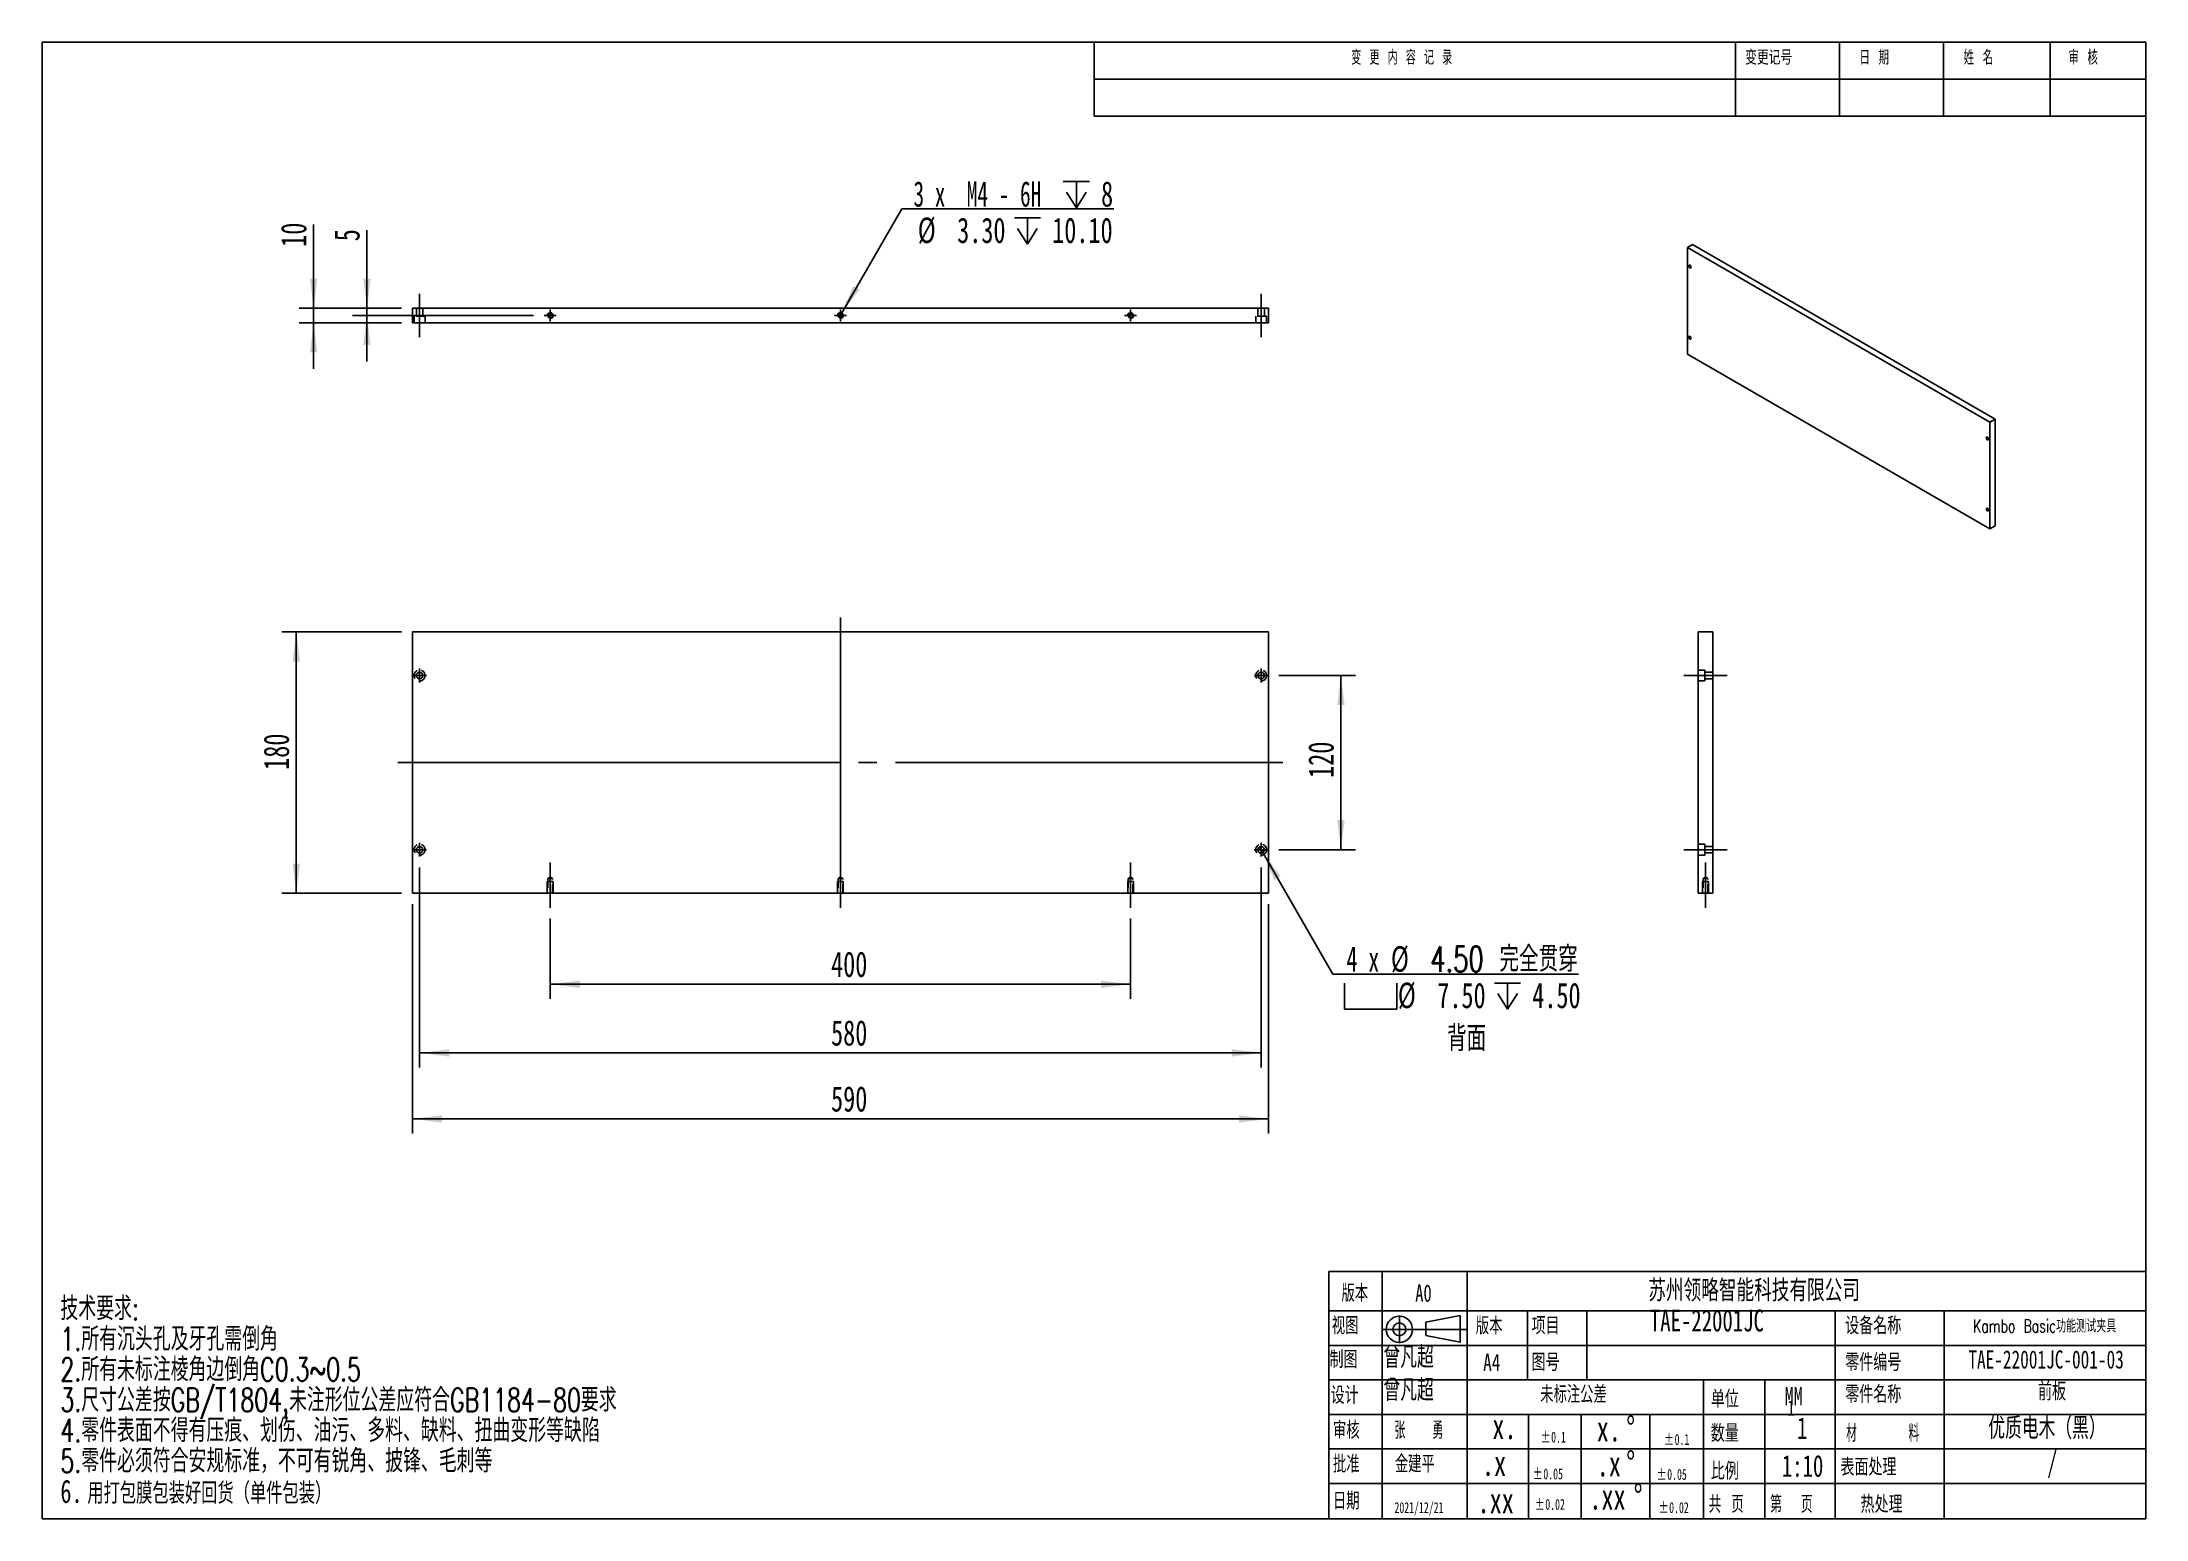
# Model space of a CAD drawing. Extents: x 2 to 292, y 3 to 207.
import ezdxf

# ---------------------------------------------------------------- set-up
doc = ezdxf.new("R2010")
doc.units = 0
for name, pattern in [('SLD-中心线', [34.29, 30.48, -1.27, 1.27, -1.27]), ('SLD-实线', [0]), ('SLD-虚线', [1.905, 1.27, -0.635])]:
    doc.linetypes.add(name, pattern=pattern)
doc.layers.get('0').update_dxf_attribs({"linetype": 'CONTINUOUS'})
for name, color, linetype in [('FORMAT', 7, 'SLD-实线'), ('图层1', 5, 'SLD-中心线'), ('图层7', 7, 'SLD-实线'), ('图框', 7, 'SLD-实线'), ('粗实线', 7, 'SLD-实线')]:
    doc.layers.add(name, color=color, linetype=linetype)
doc.styles.add('SLDTEXTSTYLE0', font='TXT', dxfattribs={"width": 0.7})
doc.styles.add('SLDTEXTSTYLE1', font='TXT', dxfattribs={"width": 0.7, "bigfont": 'bigfont'})
doc.styles.add('SLDTEXTSTYLE10', font='TXT', dxfattribs={"width": 0.633333})
doc.styles.add('SLDTEXTSTYLE11', font='TXT', dxfattribs={"width": 0.616667})
doc.styles.add('SLDTEXTSTYLE2', font='TXT', dxfattribs={"width": 0.736842, "bigfont": 'bigfont'})
doc.styles.add('SLDTEXTSTYLE3', font='TXT', dxfattribs={"width": 0.663})
doc.styles.add('SLDTEXTSTYLE4', font='TXT', dxfattribs={"width": 0.559211, "bigfont": 'bigfont'})
doc.styles.add('SLDTEXTSTYLE5', font='TXT', dxfattribs={"width": 0.736842})
doc.styles.add('SLDTEXTSTYLE6', font='TXT', dxfattribs={"width": 0.629187, "bigfont": 'bigfont'})
doc.styles.add('SLDTEXTSTYLE7', font='TXT', dxfattribs={"width": 0.657895, "bigfont": 'bigfont'})
doc.styles.add('SLDTEXTSTYLE8', font='TXT', dxfattribs={"width": 0.618421, "bigfont": 'bigfont'})
doc.styles.add('SLDTEXTSTYLE9', font='TXT', dxfattribs={"width": 0.58, "bigfont": 'bigfont'})
doc.dimstyles.new('SLDDIMSTYLE0', dxfattribs={"dimtxt": 3.5, "dimasz": 4.08, "dimexe": 0, "dimexo": 0.0625, "dimgap": 0.875, "dimtad": 2, "dimlfac": 5, "dimrnd": 1e-09, "dimzin": 12, "dimtxsty": 'SLDTEXTSTYLE0', "dimsah": 1, "dimcen": 0.09, "dimazin": 3, "dimtfac": 1, "dimtofl": 0, "dimtmove": 0, "dimatfit": 3, "dimtolj": 1, "dimtzin": 12})
doc.dimstyles.new('SLDDIMSTYLE1', dxfattribs={"dimtxt": 3.5, "dimasz": 4.08, "dimexe": 0, "dimexo": 0.0625, "dimgap": 0.875, "dimtad": 0, "dimtih": 1, "dimtoh": 1, "dimlfac": 5, "dimrnd": 1e-09, "dimzin": 4, "dimtxsty": 'SLDTEXTSTYLE0', "dimblk1": 'NONE', "dimsah": 1, "dimcen": 0, "dimazin": 3, "dimtfac": 1, "dimtmove": 0, "dimatfit": 3, "dimtolj": 1, "dimtzin": 12})
doc.dimstyles.new('SLDDIMSTYLE2', dxfattribs={"dimtxt": 3.5, "dimasz": 4.08, "dimexe": 0, "dimexo": 0.0625, "dimgap": 0.875, "dimtad": 2, "dimlfac": 5, "dimrnd": 1e-09, "dimzin": 12, "dimtxsty": 'SLDTEXTSTYLE0', "dimsah": 1, "dimcen": 0.09, "dimazin": 3, "dimtfac": 1, "dimtmove": 0, "dimatfit": 3, "dimtolj": 1, "dimtzin": 12})
doc.dimstyles.new('SLDDIMSTYLE3', dxfattribs={"dimtxt": 3.5, "dimasz": 4.08, "dimexe": 0, "dimexo": 0.0625, "dimgap": 0.875, "dimtad": 0, "dimtih": 1, "dimtoh": 1, "dimdec": 6, "dimlfac": 5, "dimrnd": 1e-09, "dimzin": 12, "dimtxsty": 'SLDTEXTSTYLE0', "dimblk1": 'NONE', "dimsah": 1, "dimcen": 0, "dimazin": 3, "dimtfac": 1, "dimtmove": 0, "dimatfit": 3, "dimtolj": 1, "dimtzin": 12})

# ---------------------------------------------------------------- blocks, each defined once
blk = doc.blocks.new('SW_NOTE_0')
at = {"layer": '图层7', "color": 0, "char_height": 1.5, "attachment_point": 1, "style": 'SLDTEXTSTYLE3'}
for s, insert in [('%%p', (0, 1.93)), ('0.05', (1.44, 1.93))]:
    blk.add_mtext(s, dxfattribs=dict(at, insert=insert))
blk = doc.blocks.new('SW_NOTE_1')
at = {"layer": '图层7', "color": 0, "char_height": 1.5, "attachment_point": 1, "style": 'SLDTEXTSTYLE3'}
for s, insert in [('%%p', (0, 1.93)), ('0.02', (1.44, 1.93))]:
    blk.add_mtext(s, dxfattribs=dict(at, insert=insert))
blk = doc.blocks.new('SW_NOTE_2')
at = {"layer": '图层7', "color": 0, "char_height": 1.5, "attachment_point": 1, "style": 'SLDTEXTSTYLE3'}
for s, insert in [('%%p', (0, 1.93)), ('0.1', (1.44, 1.93))]:
    blk.add_mtext(s, dxfattribs=dict(at, insert=insert))
blk = doc.blocks.new('SW_NOTE_3')
at = {"layer": '图层7', "color": 0, "attachment_point": 1}
for s, insert, char_height, style in [('\\M+18B5A术\\M+19776\\M+18B81:', (0, 4.13), 3.2, 'SLDTEXTSTYLE1'), ('1.\\M+18F8A\\M+1974C沉头\\M+18D45\\M+18B79\\M+189E5\\M+18D45\\M+18EF9\\M+1937C\\M+18A70', (0, -0.07), 3.2, 'SLDTEXTSTYLE1'), ('2.\\M+18F8A\\M+1974C\\M+196A2标\\M+1928D棱\\M+18A70边\\M+1937C\\M+18A70C0.3~0.5', (0, -4.27), 3.2, 'SLDTEXTSTYLE1'), ('3.\\M+18EDA\\M+190A1\\M+18CF6\\M+18DB7\\M+188C2GB/T1804,\\M+196A2\\M+1928D\\M+18C60\\M+188CA\\M+18CF6\\M+18DB7应\\M+19584\\M+18D87GB1184-80\\M+19776\\M+18B81', (0, -8.47), 3.2, 'SLDTEXTSTYLE1'), ('4.\\M+197EB\\M+18C8F\\M+1955C\\M+196CA\\M+19573\\M+193BE\\M+1974C压\\M+18DAD\\M+18141划伤\\M+18141\\M+196FB污\\M+18141\\M+191BD\\M+197BF\\M+18141\\M+1E39E\\M+197BF\\M+18141扭\\M+18BC8变\\M+18C60\\M+19399\\M+1E39E\\M+1E89C', (0, -12.67), 3.2, 'SLDTEXTSTYLE1'), ('5.\\M+197EB\\M+18C8F\\M+1954B须\\M+19584\\M+18D87\\M+188C0规标\\M+18F79\\M+18143\\M+19573\\M+189C2\\M+1974C锐\\M+18A70\\M+18141\\M+194E2锋\\M+18141\\M+196D1\\M+18E68\\M+19399', (0, -16.87), 3.2, 'SLDTEXTSTYLE1'), ('6.', (0, -21.07), 3.2, 'SLDTEXTSTYLE0'), ('\\M+19770\\M+191C5\\M+195EF\\M+1968C\\M+195EF\\M+19195\\M+18D44\\M+189F1货\\M+18169单\\M+18C8F\\M+195EF\\M+19195\\M+1816A', (3.72, -21.47), 2.91042, 'SLDTEXTSTYLE1')]:
    blk.add_mtext(s, dxfattribs=dict(at, insert=insert, char_height=char_height, style=style))
blk = doc.blocks.new('SW_NOTE_4')
at = {"layer": '图层7', "color": 0, "char_height": 3.5, "attachment_point": 1, "style": 'SLDTEXTSTYLE0'}
for s, insert in [('.x', (0, 4.51)), ('%%d', (4.07, 4.51))]:
    blk.add_mtext(s, dxfattribs=dict(at, insert=insert))
blk = doc.blocks.new('SW_NOTE_5')
at = {"layer": '图层7', "color": 0, "char_height": 3.5, "attachment_point": 1, "style": 'SLDTEXTSTYLE0'}
for s, insert in [('x.', (0, 4.51)), ('%%d', (4.07, 4.51))]:
    blk.add_mtext(s, dxfattribs=dict(at, insert=insert))
blk = doc.blocks.new('SW_NOTE_6')
at = {"layer": '图层7', "color": 0, "char_height": 3.5, "attachment_point": 1, "style": 'SLDTEXTSTYLE0'}
for s, insert in [('.xx', (0, 4.51)), ('%%d', (6.11, 4.51))]:
    blk.add_mtext(s, dxfattribs=dict(at, insert=insert))
blk = doc.blocks.new('SW_NOTE_7')
at = {"layer": '图层7', "color": 0, "char_height": 1.5, "attachment_point": 1, "style": 'SLDTEXTSTYLE3'}
for s, insert in [('%%p', (0, 1.93)), ('0.1', (1.44, 1.93))]:
    blk.add_mtext(s, dxfattribs=dict(at, insert=insert))
blk = doc.blocks.new('SW_NOTE_8')
at = {"layer": '图层7', "color": 0, "char_height": 1.5, "attachment_point": 1, "style": 'SLDTEXTSTYLE3'}
for s, insert in [('%%p', (0, 1.93)), ('0.05', (1.44, 1.93))]:
    blk.add_mtext(s, dxfattribs=dict(at, insert=insert))
blk = doc.blocks.new('SW_NOTE_9')
at = {"layer": '图层7', "color": 0, "char_height": 1.5, "attachment_point": 1, "style": 'SLDTEXTSTYLE3'}
for s, insert in [('%%p', (0, 1.93)), ('0.02', (1.44, 1.93))]:
    blk.add_mtext(s, dxfattribs=dict(at, insert=insert))
blk = doc.blocks.new('_D')
at = {"layer": '图框', "color": 5}
for p, q in [((53.25, 87.8), (53.25, 56.2)), ((171.25, 87.8), (171.25, 56.2)), ((53.25, 58.2), (171.25, 58.2))]:
    blk.add_line(p, q, dxfattribs=at)
for points in [[(53.25, 58.2), (57.33, 57.7), (57.33, 58.71)], [(171.25, 58.2), (167.17, 58.71), (167.17, 57.7)]]:
    blk.add_solid(points, dxfattribs=at)
at = {"layer": '图框', "color": 5, "insert": (110.96, 62.72), "char_height": 3.5, "attachment_point": 1, "style": 'SLDTEXTSTYLE0'}
blk.add_mtext('590', dxfattribs=at)
blk = doc.blocks.new('_D_1')
at = {"layer": '图框', "color": 5}
for p, q in [((51.75, 125.3), (35.25, 125.3)), ((37.25, 125.3), (37.25, 89.3)), ((51.75, 89.3), (35.25, 89.3))]:
    blk.add_line(p, q, dxfattribs=at)
for points in [[(37.25, 125.3), (36.74, 121.22), (37.76, 121.22)], [(37.25, 89.3), (37.76, 93.38), (36.74, 93.38)]]:
    blk.add_solid(points, dxfattribs=at)
at = {"layer": '图框', "color": 5, "insert": (32.74, 106.3), "char_height": 3.5, "attachment_point": 1, "rotation": 90, "style": 'SLDTEXTSTYLE0'}
blk.add_mtext('180', dxfattribs=at)
blk = doc.blocks.new('_D_2')
at = {"layer": '图框', "color": 5}
for p, q in [((54.25, 92.85), (54.25, 65.3)), ((170.25, 92.85), (170.25, 65.3)), ((54.25, 67.3), (170.25, 67.3))]:
    blk.add_line(p, q, dxfattribs=at)
for points in [[(54.25, 67.3), (58.33, 66.79), (58.33, 67.81)], [(170.25, 67.3), (166.17, 67.81), (166.17, 66.79)]]:
    blk.add_solid(points, dxfattribs=at)
at = {"layer": '图框', "color": 5, "insert": (110.96, 71.81), "char_height": 3.5, "attachment_point": 1, "style": 'SLDTEXTSTYLE0'}
blk.add_mtext('580', dxfattribs=at)
blk = doc.blocks.new('_D_3')
at = {"layer": '图框', "color": 5}
for p, q in [((72.25, 85.8), (72.25, 74.76)), ((152.25, 85.8), (152.25, 74.76)), ((72.25, 76.76), (152.25, 76.76))]:
    blk.add_line(p, q, dxfattribs=at)
for points in [[(72.25, 76.76), (76.33, 76.25), (76.33, 77.27)], [(152.25, 76.76), (148.17, 77.27), (148.17, 76.25)]]:
    blk.add_solid(points, dxfattribs=at)
at = {"layer": '图框', "color": 5, "insert": (110.96, 81.27), "char_height": 3.5, "attachment_point": 1, "style": 'SLDTEXTSTYLE0'}
blk.add_mtext('400', dxfattribs=at)
blk = doc.blocks.new('_D_4')
at = {"layer": '图框', "color": 5}
for p, q in [((172.7, 119.3), (183.25, 119.3)), ((181.25, 119.3), (181.25, 95.3)), ((172.7, 95.3), (183.25, 95.3))]:
    blk.add_line(p, q, dxfattribs=at)
for points in [[(181.25, 119.3), (180.74, 115.22), (181.76, 115.22)], [(181.25, 95.3), (181.76, 99.38), (180.74, 99.38)]]:
    blk.add_solid(points, dxfattribs=at)
at = {"layer": '图框', "color": 5, "insert": (176.74, 105.19), "char_height": 3.5, "attachment_point": 1, "rotation": 90, "style": 'SLDTEXTSTYLE0'}
blk.add_mtext('120', dxfattribs=at)
blk = doc.blocks.new('SW_SYMBOL_HOLE_SPOT')
at = {"layer": '图框', "color": 0}
for p, q in [((0, 875), (0, 75)), ((1600, 75), (1600, 875)), ((0, 75), (1600, 75))]:
    blk.add_line(p, q, dxfattribs=at)
blk = doc.blocks.new('SW_SYMBOL_HOLE_DEPTH')
at = {"layer": '图框', "color": 0}
for p, q in [((0, 875), (800, 875)), ((400, 875), (400, 75)), ((100, 555), (400, 75)), ((700, 555), (400, 75))]:
    blk.add_line(p, q, dxfattribs=at)
blk = doc.blocks.new('_D_5')
at = {"layer": '图框', "color": 5}
for p, q in [((170.02, 95.69), (170.47, 94.91)), ((170.47, 94.91), (180.14, 78.17)), ((180.14, 78.17), (213.97, 78.17))]:
    blk.add_line(p, q, dxfattribs=at)
blk.add_solid([(170.47, 94.91), (172.07, 91.12), (172.95, 91.63)], dxfattribs=at)
at = {"layer": '图框', "color": 5, "xscale": 0.004511737089201878, "yscale": 0.004511737089201878, "zscale": 0.004511737089201878}
for name, p in [('SW_SYMBOL_HOLE_SPOT', (181.73, 72.97)), ('SW_SYMBOL_HOLE_DEPTH', (202.4, 72.97))]:
    blk.add_blockref(name, p, dxfattribs=at)
at = {"layer": '图框', "color": 5, "char_height": 3.5, "attachment_point": 1}
for s, insert, style in [('4 x', (182, 81.98), 'SLDTEXTSTYLE10'), ('%%c', (188.13, 82), 'SLDTEXTSTYLE0'), ('4.50 \\M+18AAE\\M+19153贯\\M+190FA', (193.56, 81.98), 'SLDTEXTSTYLE1'), ('%%c', (189.09, 76.98), 'SLDTEXTSTYLE0'), ('7.50', (194.52, 76.97), 'SLDTEXTSTYLE0'), ('4.50', (207.61, 76.97), 'SLDTEXTSTYLE0')]:
    blk.add_mtext(s, dxfattribs=dict(at, insert=insert, style=style))
blk = doc.blocks.new('_NONE')
blk = doc.blocks.new('SW_CENTERMARKSYMBOL_0')
at = {"layer": '图框', "color": 0}
for p, q in [((-0.5, 0), (-0.95, 0)), ((0, 0), (-0.5, 0)), ((0, 0.5), (0, 0.95)), ((0, 0), (0, 0.5)), ((0, 0), (0, -0.5)), ((0, 0), (0.5, 0)), ((0.5, 0), (0.95, 0)), ((0, -0.5), (0, -0.95))]:
    blk.add_line(p, q, dxfattribs=at)
blk = doc.blocks.new('SW_CENTERMARKSYMBOL_1')
at = {"layer": '图框', "color": 0}
for p, q in [((-0.5, 0), (-0.95, 0)), ((0, 0), (-0.5, 0)), ((0, 0.5), (0, 0.95)), ((0, 0), (0, 0.5)), ((0, 0), (0, -0.5)), ((0, 0), (0.5, 0)), ((0.5, 0), (0.95, 0)), ((0, -0.5), (0, -0.95))]:
    blk.add_line(p, q, dxfattribs=at)
blk = doc.blocks.new('SW_CENTERMARKSYMBOL_2')
at = {"layer": '图框', "color": 0}
for p, q in [((-0.5, 0), (-0.95, 0)), ((0, 0), (-0.5, 0)), ((0, 0.5), (0, 0.95)), ((0, 0), (0, 0.5)), ((0, 0), (0, -0.5)), ((0, 0), (0.5, 0)), ((0.5, 0), (0.95, 0)), ((0, -0.5), (0, -0.95))]:
    blk.add_line(p, q, dxfattribs=at)
blk = doc.blocks.new('SW_CENTERMARKSYMBOL_3')
at = {"layer": '图框', "color": 0}
for p, q in [((-0.5, 0), (-0.95, 0)), ((0, 0), (-0.5, 0)), ((0, 0.5), (0, 0.95)), ((0, 0), (0, 0.5)), ((0, 0), (0, -0.5)), ((0, 0), (0.5, 0)), ((0.5, 0), (0.95, 0)), ((0, -0.5), (0, -0.95))]:
    blk.add_line(p, q, dxfattribs=at)
blk = doc.blocks.new('_D_6')
at = {"layer": '图框', "color": 5}
for p, q in [((39.64, 169.9), (39.64, 181.43)), ((51.75, 169.9), (37.64, 169.9)), ((39.64, 169.9), (39.64, 167.9)), ((51.75, 167.9), (37.64, 167.9)), ((39.64, 167.9), (39.64, 161.55))]:
    blk.add_line(p, q, dxfattribs=at)
for points in [[(39.64, 169.9), (40.14, 173.98), (39.13, 173.98)], [(39.64, 167.9), (39.13, 163.82), (40.14, 163.82)]]:
    blk.add_solid(points, dxfattribs=at)
at = {"layer": '图框', "color": 5, "insert": (35.12, 178.36), "char_height": 3.5, "attachment_point": 1, "rotation": 90, "style": 'SLDTEXTSTYLE0'}
blk.add_mtext('10', dxfattribs=at)
blk = doc.blocks.new('_D_7')
at = {"layer": '图框', "color": 5}
for p, q in [((46.98, 169.9), (46.98, 180.66)), ((51.75, 169.9), (44.98, 169.9)), ((69.92, 168.9), (44.98, 168.9)), ((46.98, 168.9), (46.98, 169.9)), ((46.98, 168.9), (46.98, 162.55))]:
    blk.add_line(p, q, dxfattribs=at)
for points in [[(46.98, 169.9), (47.49, 173.98), (46.47, 173.98)], [(46.98, 168.9), (46.47, 164.82), (47.49, 164.82)]]:
    blk.add_solid(points, dxfattribs=at)
at = {"layer": '图框', "color": 5, "insert": (42.47, 179.13), "char_height": 3.5, "attachment_point": 1, "rotation": 90, "style": 'SLDTEXTSTYLE0'}
blk.add_mtext('5', dxfattribs=at)
blk = doc.blocks.new('_D_8')
at = {"layer": '图框', "color": 5}
for p, q in [((112.41, 169.18), (120.73, 183.59)), ((120.73, 183.59), (149.93, 183.59)), ((112.08, 168.61), (112.41, 169.18))]:
    blk.add_line(p, q, dxfattribs=at)
blk.add_solid([(112.41, 169.18), (114.89, 172.46), (114.01, 172.97)], dxfattribs=at)
at = {"layer": '图框', "color": 5, "xscale": 0.004511737089201878, "yscale": 0.004511737089201878, "zscale": 0.004511737089201878}
for p in [(142.97, 183.41), (136.23, 178.4)]:
    blk.add_blockref('SW_SYMBOL_HOLE_DEPTH', p, dxfattribs=at)
at = {"layer": '图框', "color": 5, "char_height": 3.5, "attachment_point": 1}
for s, insert, style in [('3 x  M4 - 6H', (122.32, 187.4), 'SLDTEXTSTYLE11'), ('8', (148.18, 187.4), 'SLDTEXTSTYLE0'), ('%%c', (122.91, 182.4), 'SLDTEXTSTYLE0'), ('3.30', (128.34, 182.39), 'SLDTEXTSTYLE0'), ('10.10', (141.44, 182.39), 'SLDTEXTSTYLE0')]:
    blk.add_mtext(s, dxfattribs=dict(at, insert=insert, style=style))
blk = doc.blocks.new('SW_CENTERMARKSYMBOL_4')
at = {"layer": '图框', "color": 0}
for p, q in [((-0.5, 0), (-0.83, 0)), ((0, 0), (-0.5, 0)), ((0, 0.5), (0, 0.83)), ((0, 0), (0, 0.5)), ((0, 0), (0, -0.5)), ((0, 0), (0.5, 0)), ((0.5, 0), (0.83, 0)), ((0, -0.5), (0, -0.83))]:
    blk.add_line(p, q, dxfattribs=at)
blk = doc.blocks.new('SW_CENTERMARKSYMBOL_5')
at = {"layer": '图框', "color": 0}
for p, q in [((-0.5, 0), (-0.83, 0)), ((0, 0), (-0.5, 0)), ((0, 0.5), (0, 0.83)), ((0, 0), (0, 0.5)), ((0, 0), (0, -0.5)), ((0, 0), (0.5, 0)), ((0.5, 0), (0.83, 0)), ((0, -0.5), (0, -0.83))]:
    blk.add_line(p, q, dxfattribs=at)
blk = doc.blocks.new('SW_CENTERMARKSYMBOL_6')
at = {"layer": '图框', "color": 0}
for p, q in [((-0.5, 0), (-0.83, 0)), ((0, 0), (-0.5, 0)), ((0, 0.5), (0, 0.83)), ((0, 0), (0, 0.5)), ((0, 0), (0, -0.5)), ((0, 0), (0.5, 0)), ((0.5, 0), (0.83, 0)), ((0, -0.5), (0, -0.83))]:
    blk.add_line(p, q, dxfattribs=at)

msp = doc.modelspace()

# ---------------------------------------------------------------- linework, layer by layer
at = {"color": 7, "linetype": 'SLD-实线'}
for p, q in [((228.9911068, 178.29219432), (229.69821357, 178.70039837)), ((270.71040504, 154.20815609), (228.9911068, 178.29219432)), ((228.9911068, 178.29219432), (228.9911068, 163.59445912)), ((271.4175118, 154.61636014), (229.69821357, 178.70039837)), ((53.24909526, 169.89506583), (171.24909001, 169.89506583)), ((53.24909526, 169.89506583), (53.24909526, 167.89506588)), ((171.24909001, 169.89506583), (171.24909001, 167.89506588)), ((53.24909526, 167.89506588), (171.24909001, 167.89506588)), ((228.9911068, 163.59445912), (270.71040504, 139.5104209)), ((270.71040504, 154.20815609), (271.4175118, 154.61636014)), ((270.71040504, 139.5104209), (270.71040504, 154.20815609)), ((271.4175118, 139.91862494), (271.4175118, 154.61636014)), ((270.71040504, 139.5104209), (271.4175118, 139.91862494)), ((53.24909526, 125.29944655), (53.24909526, 89.29944512)), ((171.24909001, 125.29944655), (53.24909526, 125.29944655)), ((171.24909001, 89.29944512), (171.24909001, 125.29944655)), ((230.48514517, 125.29944655), (230.48514517, 89.29944512)), ((232.48514513, 125.29944655), (230.48514517, 125.29944655)), ((232.48514513, 125.29944655), (232.48514513, 89.29944512)), ((71.84909264, 89.29944583), (71.84909264, 90.89944583)), ((72.64909264, 89.29944583), (72.64909264, 90.89944583)), ((111.84909264, 89.29944583), (111.84909264, 90.89944583)), ((112.64909264, 89.29944583), (112.64909264, 90.89944583)), ((151.84909264, 89.29944583), (151.84909264, 90.89944583)), ((152.64909264, 89.29944583), (152.64909264, 90.89944583)), ((231.08514515, 89.29944583), (231.08514515, 90.89944583)), ((231.08514515, 89.29944583), (231.08514515, 90.89944583)), ((231.08514515, 89.29944583), (231.08514515, 90.89944583)), ((231.88514515, 89.29944583), (231.88514515, 90.89944583)), ((231.88514515, 89.29944583), (231.88514515, 90.89944583)), ((231.88514515, 89.29944583), (231.88514515, 90.89944583)), ((53.24909526, 89.29944512), (171.24909001, 89.29944512)), ((232.48514513, 89.29944512), (230.48514517, 89.29944512))]:
    msp.add_line(p, q, dxfattribs=at)
at = {"color": 7, "linetype": 'SLD-虚线'}
for p, q in [((54.99909359, 168.79506585), (53.49909502, 168.79506585)), ((53.49909502, 168.79506585), (53.49909502, 167.89506588)), ((53.79909116, 169.89506583), (53.79909116, 168.79506585)), ((54.69909149, 168.79506585), (54.69909149, 169.89506583)), ((54.99909359, 167.89506588), (54.99909359, 168.79506585)), ((170.99909025, 168.79506585), (169.49909168, 168.79506585)), ((169.49909168, 168.79506585), (169.49909168, 167.89506588)), ((169.79909378, 169.89506583), (169.79909378, 168.79506585)), ((170.69909411, 168.79506585), (170.69909411, 169.89506583)), ((170.99909025, 167.89506588), (170.99909025, 168.79506585)), ((231.38514515, 120.04944559), (230.48514517, 120.04944559)), ((231.38514515, 119.29944556), (231.38514515, 120.04944559)), ((232.48514513, 119.74944573), (231.38514515, 119.74944573)), ((231.38514515, 118.54944553), (231.38514515, 119.29944556)), ((230.48514517, 118.54944553), (231.38514515, 118.54944553)), ((231.38514515, 118.84944614), (232.48514513, 118.84944614)), ((231.38514515, 96.04944613), (230.48514517, 96.04944613)), ((231.38514515, 95.2994461), (231.38514515, 96.04944613)), ((232.48514513, 95.74944552), (231.38514515, 95.74944552)), ((230.48514517, 94.54944607), (231.38514515, 94.54944607)), ((231.38514515, 94.54944607), (231.38514515, 95.2994461)), ((231.38514515, 94.84944593), (232.48514513, 94.84944593)), ((72.64909264, 90.89944583), (71.84909264, 90.89944583)), ((72.24909204, 91.51773032), (71.9190939, 91.31944653)), ((72.57909316, 91.31944653), (71.9190939, 91.31944653)), ((71.9190939, 91.31944653), (71.9190939, 89.29944512)), ((72.57909316, 91.31944653), (72.24909204, 91.51773032)), ((72.57909316, 89.29944512), (72.57909316, 91.31944653)), ((112.64909264, 90.89944583), (111.84909264, 90.89944583)), ((112.24909264, 91.51773032), (111.91909264, 91.31944653)), ((112.57909263, 91.31944653), (111.91909264, 91.31944653)), ((111.91909264, 91.31944653), (111.91909264, 89.29944512)), ((112.57909263, 91.31944653), (112.24909264, 91.51773032)), ((112.57909263, 89.29944512), (112.57909263, 91.31944653)), ((152.64909264, 90.89944583), (151.84909264, 90.89944583)), ((152.24909323, 91.51773032), (151.91909212, 91.31944653)), ((152.57909137, 91.31944653), (151.91909212, 91.31944653)), ((151.91909212, 91.31944653), (151.91909212, 89.29944512)), ((152.57909137, 91.31944653), (152.24909323, 91.51773032)), ((152.57909137, 89.29944512), (152.57909137, 91.31944653)), ((231.88514515, 90.89944583), (231.08514515, 90.89944583)), ((231.88514515, 90.89944583), (231.08514515, 90.89944583)), ((231.88514515, 90.89944583), (231.08514515, 90.89944583)), ((231.48514515, 91.51773032), (231.15514515, 91.31944653)), ((231.81514515, 91.31944653), (231.15514515, 91.31944653)), ((231.15514515, 91.31944653), (231.15514515, 89.29944512)), ((231.81514515, 91.31944653), (231.48514515, 91.51773032)), ((231.81514515, 89.29944512), (231.81514515, 91.31944653))]:
    msp.add_line(p, q, dxfattribs=at)
at = {"color": 7, "linetype": 'SLD-实线', "flags": 128}
for points in [[(229.18555972, 175.73031621), (229.19767061, 175.79363196), (229.23215938, 175.83332589), (229.28377452, 175.84335485), (229.34465985, 175.8221914), (229.40554308, 175.77305935), (229.45715822, 175.70343682), (229.49164699, 175.62392301), (229.50375788, 175.54662431), (229.49164699, 175.48330856), (229.45715822, 175.44361494), (229.40554308, 175.43358598), (229.34465985, 175.45474821), (229.28377452, 175.50388147), (229.23215938, 175.57350401), (229.19767061, 175.65301751), (229.18555972, 175.73031621)], [(229.18555972, 165.93182668), (229.19767061, 165.99514244), (229.23215938, 166.03483606), (229.28377452, 166.04486502), (229.34465985, 166.02370157), (229.40554308, 165.97456952), (229.45715822, 165.90494699), (229.49164699, 165.82543349), (229.50375788, 165.74813479), (229.49164699, 165.68481903), (229.45715822, 165.64512511), (229.40554308, 165.63509615), (229.34465985, 165.65625838), (229.28377452, 165.70539165), (229.23215938, 165.77501418), (229.19767061, 165.85452798), (229.18555972, 165.93182668)], [(270.19775395, 152.05448043), (270.20986485, 152.11779618), (270.24435361, 152.15749011), (270.29596875, 152.16751907), (270.35685198, 152.14635684), (270.41773732, 152.09722357), (270.46935246, 152.02760104), (270.50384122, 151.94808724), (270.51595212, 151.87078854), (270.50384122, 151.80747278), (270.46935246, 151.76777916), (270.41773732, 151.7577502), (270.35685198, 151.77891364), (270.29596875, 151.8280457), (270.24435361, 151.89766823), (270.20986485, 151.97718173), (270.19775395, 152.05448043)], [(270.19775395, 142.2559909), (270.20986485, 142.31930666), (270.24435361, 142.35900028), (270.29596875, 142.36902924), (270.35685198, 142.34786701), (270.41773732, 142.29873374), (270.46935246, 142.22911121), (270.50384122, 142.14959771), (270.51595212, 142.07229901), (270.50384122, 142.00898326), (270.46935246, 141.96928933), (270.41773732, 141.95926037), (270.35685198, 141.98042382), (270.29596875, 142.02955587), (270.24435361, 142.0991784), (270.20986485, 142.17869221), (270.19775395, 142.2559909)]]:
    msp.add_lwpolyline(points, dxfattribs=at)
at = {"color": 7, "linetype": 'SLD-实线'}
for centre, radius in [((72.24909264, 168.89506585), 0.33), ((112.24909264, 168.89506585), 0.33), ((152.24909264, 168.89506585), 0.33), ((54.24909264, 119.29944583), 0.45), ((170.24909264, 119.29944583), 0.45), ((54.24909264, 95.29944583), 0.45), ((170.24909264, 95.29944583), 0.45)]:
    msp.add_circle(centre, radius, dxfattribs=at)
at = {"color": 7, "linetype": 'SLD-虚线'}
for centre in [(54.24909264, 119.29944583), (170.24909264, 119.29944583), (54.24909264, 95.29944583), (170.24909264, 95.29944583)]:
    msp.add_circle(centre, 0.75, dxfattribs=at)
at = {"color": 7, "linetype": 'SLD-实线'}
for centre in [(72.24909264, 168.89506585), (112.24909264, 168.89506585), (152.24909264, 168.89506585)]:
    msp.add_arc(centre, 0.4, 255, 195, dxfattribs=at)
at = {"layer": 'FORMAT'}
for p, q in [((186.91053514, 37.1977449), (186.91053514, 3.09596976)), ((198.66076351, 37.1977449), (198.66076351, 3.09596976)), ((179.55257361, 31.7584837), (292.20335529, 31.7584837)), ((192.95125628, 30.20082962), (197.68880438, 31.12592939)), ((192.95125628, 28.38413619), (192.95125628, 30.20082962)), ((197.68880438, 31.12592939), (197.68880438, 27.45903643)), ((206.95141482, 31.7584837), (206.95141482, 22.2446521)), ((215.15452135, 31.7584837), (215.15452135, 22.2446521)), ((249.36194674, 31.7584837), (249.36194674, 3.09596976)), ((264.39954193, 31.7584837), (264.39954193, 3.09596976)), ((179.55257361, 27.0015679), (292.20335529, 27.0015679)), ((192.95125628, 28.38413619), (197.68880438, 27.45903643)), ((179.55257361, 22.2446521), (292.20335529, 22.2446521)), ((231.2090054, 22.2446521), (231.2090054, 3.09596976)), ((239.68998533, 3.09596976), (239.68998533, 22.2446521)), ((179.55257361, 17.4877363), (292.20335529, 17.4877363)), ((207.10225364, 17.4877363), (207.10225364, 3.09596976)), ((214.37115388, 17.4877363), (214.37115388, 3.09596976)), ((223.83820805, 17.4877363), (223.83820805, 3.09596976)), ((179.55257361, 12.7308205), (292.20335529, 12.7308205)), ((179.55257361, 7.9739047), (292.20335529, 7.9739047))]:
    msp.add_line(p, q, dxfattribs=at)
at = {"layer": 'FORMAT', "linetype": 'SLD-中心线'}
for p, q in [((186.91053514, 29.21260052), (198.51770598, 29.21260052)), ((189.30225283, 31.12102506), (189.30225283, 27.30417597))]:
    msp.add_line(p, q, dxfattribs=at)
at = {"layer": 'FORMAT'}
for radius in [1.81265621, 0.88755645]:
    msp.add_circle((189.30225283, 29.21260052), radius, dxfattribs=at)
at = {"layer": '图层7', "color": 5}
for p, q in [((147.20335433, 206.5709215), (147.20335433, 196.35433538)), ((235.63182865, 206.5709215), (235.63182865, 196.35433538)), ((249.96175216, 206.5709215), (249.96175216, 196.35433538)), ((264.29167566, 206.5709215), (264.29167566, 196.35433538)), ((279.00386102, 206.5709215), (279.00386102, 196.35433538)), ((147.20335433, 201.44208283), (292.20335529, 201.44208283)), ((147.20335433, 196.35433538), (292.20335529, 196.35433538))]:
    msp.add_line(p, q, dxfattribs=at)
at = {"layer": '图框', "color": 5, "linetype": 'SLD-中心线', "ltscale": 2}
for p, q in [((54.24909264, 171.89506585), (54.24909264, 168.79506585)), ((170.24909264, 171.89506585), (170.24909264, 168.79506585)), ((54.24909264, 168.79506585), (54.24909264, 165.89506585)), ((170.24909264, 168.79506585), (170.24909264, 165.89506585)), ((112.24909264, 89.29944583), (112.24909264, 127.29944583)), ((231.38514515, 119.29944583), (228.48514515, 119.29944583)), ((234.48514515, 119.29944583), (231.38514515, 119.29944583)), ((51.24909264, 107.29944583), (173.24909264, 107.29944583)), ((72.24909264, 91.31944583), (72.24909264, 93.51772983)), ((112.24909264, 91.31944583), (112.24909264, 93.51772983)), ((152.24909264, 91.31944583), (152.24909264, 93.51772983)), ((231.38514515, 95.29944583), (228.48514515, 95.29944583)), ((234.48514515, 95.29944583), (231.38514515, 95.29944583)), ((231.48514515, 91.31944583), (231.48514515, 93.51772983)), ((72.24909264, 91.31944583), (72.24909264, 87.29944583)), ((112.24909264, 91.31944583), (112.24909264, 87.29944583)), ((152.24909264, 91.31944583), (152.24909264, 87.29944583)), ((231.48514515, 91.31944583), (231.48514515, 87.29944583))]:
    msp.add_line(p, q, dxfattribs=at)
at = {"layer": '粗实线', "color": 5}
for p, q in [((2.20335337, 206.5709215), (2.20335337, 3.09596976)), ((2.20335337, 206.5709215), (292.20335529, 206.5709215)), ((292.20335529, 206.5709215), (292.20335529, 3.09596976)), ((2.20335337, 3.09596976), (292.20335529, 3.09596976))]:
    msp.add_line(p, q, dxfattribs=at)
at = {"layer": '粗实线'}
for q in [(179.55257361, 3.09596976), (292.20335529, 37.1977449)]:
    msp.add_line((179.55257361, 37.1977449), q, dxfattribs=at)

# ---------------------------------------------------------------- block references
at = {"layer": '图层7', "color": 5}
msp.add_blockref('SW_NOTE_3', (4.72820809, 29.56181952), dxfattribs=at)
at = {"layer": '图层7'}
for name, p in [('SW_NOTE_5', (216.50096363, 12.75559296)), ('SW_NOTE_2', (208.78053651, 13.18428056)), ('SW_NOTE_7', (225.79396864, 12.86045409)), ('SW_NOTE_4', (216.50096363, 7.94794693)), ('SW_NOTE_0', (207.69928637, 8.11751465)), ('SW_NOTE_8', (224.77255355, 8.05280806)), ('SW_NOTE_1', (207.97011963, 3.91751363)), ('SW_NOTE_6', (215.48256077, 3.37281735)), ('SW_NOTE_9', (225.04338681, 3.47767848))]:
    msp.add_blockref(name, p, dxfattribs=at)
at = {"layer": '图框', "color": 5}
for name, p in [('SW_CENTERMARKSYMBOL_5', (72.24909264, 168.89506585)), ('SW_CENTERMARKSYMBOL_6', (112.24909264, 168.89506585)), ('SW_CENTERMARKSYMBOL_4', (152.24909264, 168.89506585)), ('SW_CENTERMARKSYMBOL_0', (54.24909264, 119.29944583)), ('SW_CENTERMARKSYMBOL_3', (170.24909264, 119.29944583)), ('SW_CENTERMARKSYMBOL_1', (54.24909264, 95.29944583)), ('SW_CENTERMARKSYMBOL_2', (170.24909264, 95.29944583))]:
    msp.add_blockref(name, p, dxfattribs=at)

# ---------------------------------------------------------------- texts
at = {"layer": 'FORMAT', "char_height": 2.38125, "attachment_point": 2, "style": 'SLDTEXTSTYLE1'}
for s, insert in [('\\M+194C5\\M+1967B', (183.15019978, 35.39475263)), ('\\M+196A2标\\M+1928D\\M+18CF6\\M+18DB7', (213.30359169, 21.45267775))]:
    msp.add_mtext(s, dxfattribs=dict(at, insert=insert))
at = {"layer": 'FORMAT', "color": 5, "insert": (192.61830553, 35.39475268), "char_height": 2.38125, "attachment_point": 2, "style": 'SLDTEXTSTYLE0'}
msp.add_mtext('A0', dxfattribs=at)
at = {"layer": '图层1'}
for s, insert, char_height, attachment_point, style in [('TAE-22001JC', (231.6854984, 31.92766345), 3, 2, 'SLDTEXTSTYLE0'), ('Kambo Basic\\M+18CF7\\M+1945C测试夹\\M+18BEF', (278.25251922, 30.57744909), 1.8, 2, 'SLDTEXTSTYLE1'), ('\\M+1915C\\M+1967D\\M+192B4', (187.11004352, 26.87743113), 3, 1, 'SLDTEXTSTYLE1'), ('TAE-22001JC-001-03', (278.44251509, 26.31484177), 2.5, 2, 'SLDTEXTSTYLE0'), ('\\M+1915C\\M+1967D\\M+192B4', (187.11004352, 22.3486825), 3, 1, 'SLDTEXTSTYLE1'), ('\\M+1914F\\M+194C2', (279.26171599, 21.91040722), 2.5, 2, 'SLDTEXTSTYLE1'), ('优质电\\M+196D8\\M+18169\\M+1FC4B\\M+1816A', (278.56305726, 17.10553074), 3, 2, 'SLDTEXTSTYLE1'), ('1', (244.82181763, 17.10553057), 3, 2, 'SLDTEXTSTYLE0'), ('1:10', (244.87494266, 11.89709443), 3, 2, 'SLDTEXTSTYLE0'), ('/', (279.30295579, 12.4618011), 3, 2, 'SLDTEXTSTYLE0')]:
    msp.add_mtext(s, dxfattribs=dict(at, insert=insert, char_height=char_height, attachment_point=attachment_point, style=style))
at = {"layer": '图层7', "color": 5, "char_height": 2, "attachment_point": 1}
for s, insert, style in [('变 \\M+18D58 \\M+193E0 \\M+19765 记 录', (182.66411325, 205.45562471), 'SLDTEXTSTYLE6'), ('变\\M+18D58记\\M+18D86', (236.95844552, 205.45562471), 'SLDTEXTSTYLE2'), ('\\M+193FA \\M+18AFA', (252.71885129, 205.45562471), 'SLDTEXTSTYLE7'), ('\\M+190A9 \\M+196BC', (267.08320364, 205.45562471), 'SLDTEXTSTYLE7'), ('审 \\M+18A6A', (281.51731514, 205.45562471), 'SLDTEXTSTYLE7')]:
    msp.add_mtext(s, dxfattribs=dict(at, insert=insert, style=style))
at = {"layer": '图层7', "attachment_point": 1}
for s, insert, char_height, style in [('苏\\M+18F42领\\M+197AA\\M+19271\\M+1945C\\M+189C8\\M+18B5A\\M+1974C\\M+18CC0\\M+18CF6\\M+18E69', (223.60766877, 36.06507163), 3, 'SLDTEXTSTYLE2'), ('视图', (179.98815345, 30.90734463), 2.38125, 'SLDTEXTSTYLE1'), ('\\M+194C5\\M+1967B', (199.83327489, 30.90734463), 2.38125, 'SLDTEXTSTYLE1'), ('项\\M+196DA', (207.51761991, 30.90734463), 2.38125, 'SLDTEXTSTYLE2'), ('设备\\M+196BC\\M+18FCC', (250.75336199, 30.90734463), 2.38125, 'SLDTEXTSTYLE2'), ('\\M+190A7图', (179.67065348, 26.24513642), 2.38125, 'SLDTEXTSTYLE2'), ('\\M+197EB\\M+18C8F编\\M+18D86', (250.75336199, 25.85711231), 2.38125, 'SLDTEXTSTYLE2'), ('A4', (200.84089629, 25.85711231), 2.38125, 'SLDTEXTSTYLE5'), ('图\\M+18D86', (207.51761991, 25.85711231), 2.38125, 'SLDTEXTSTYLE2'), ('设计', (179.82940346, 21.32836368), 2.38125, 'SLDTEXTSTYLE2'), ('单\\M+188CA', (232.22978407, 20.80397018), 2.38125, 'SLDTEXTSTYLE2'), ('MM', (242.39487197, 21.26169976), 2.5, 'SLDTEXTSTYLE5'), ('\\M+197EB\\M+18C8F\\M+196BC\\M+18FCC', (250.75336199, 21.45267775), 2.38125, 'SLDTEXTSTYLE2'), ('审\\M+18A6A', (180.14690343, 16.50824819), 2.38125, 'SLDTEXTSTYLE1'), ('张   \\M+19745', (188.61773589, 16.50824819), 2.38125, 'SLDTEXTSTYLE9'), ('x.', (202.10966381, 17.59115646), 3.5, 'SLDTEXTSTYLE0'), ('\\M+19094\\M+197CA', (232.22978407, 16.08521175), 2.38125, 'SLDTEXTSTYLE2'), ('\\M+18DDE      \\M+197BF', (250.8856531, 16.08521175), 2.38125, 'SLDTEXTSTYLE4'), ('\\M+194E1\\M+18F79', (180.14690343, 11.86387207), 2.38125, 'SLDTEXTSTYLE1'), ('\\M+18BE0\\M+18C9A\\M+195BD', (188.67773511, 11.86387207), 2.38125, 'SLDTEXTSTYLE1'), ('.x', (200.68365282, 12.52439055), 3.5, 'SLDTEXTSTYLE0'), ('\\M+1955C\\M+196CA处\\M+1979D', (250.09352168, 11.44148228), 2.38125, 'SLDTEXTSTYLE2'), ('\\M+194E4\\M+197E1', (232.22978407, 10.87677561), 2.38125, 'SLDTEXTSTYLE2'), ('\\M+193FA\\M+18AFA', (180.14690343, 6.7635277), 2.38125, 'SLDTEXTSTYLE1'), ('.xx', (200.07285808, 7.3845543), 3.5, 'SLDTEXTSTYLE0'), ('\\M+18BA4 页', (231.93718833, 6.30164603), 2.38125, 'SLDTEXTSTYLE7'), ('\\M+191E6  页', (240.4032064, 6.30164603), 2.38125, 'SLDTEXTSTYLE8'), ('热处\\M+1979D', (252.87008895, 6.30164603), 2.38125, 'SLDTEXTSTYLE2'), ('2021/12/21', (188.61773589, 5.41128007), 1.5, 'SLDTEXTSTYLE3')]:
    msp.add_mtext(s, dxfattribs=dict(at, insert=insert, char_height=char_height, style=style))
at = {"layer": '图框', "color": 5, "insert": (195.87862025, 71.04536199), "char_height": 3.5, "attachment_point": 1, "style": 'SLDTEXTSTYLE1'}
msp.add_mtext('\\M+19477\\M+196CA', dxfattribs=at)
at = {"layer": '图框', "insert": (242.80353672, 19.44398759), "char_height": 2.11666667, "attachment_point": 1, "rotation": 359.9999999464, "style": 'SLDTEXTSTYLE0'}
msp.add_mtext('1', dxfattribs=at)

# ---------------------------------------------------------------- dimensions: what is measured, and where the dimension line sits
at = {"layer": '图框', "color": 5}
dim = msp.add_diameter_dim_2p(p1=(112.08408215, 168.60928352), p2=(112.41410312, 169.18084818), text='3 x  M4 - 6H {\\fGDT;x} 8\\P%%c 3.30 {\\fGDT;x} 10.10\\P', dimstyle='SLDDIMSTYLE3', override={"dimpost": '<>'}, dxfattribs=at)
dim.commit()
dim.dimension.update_dxf_attribs({"geometry": '_D_8', "text_midpoint": (136.12515187, 182.89282962), "dimtype": 163})
for base, p1, p2, dimstyle, picture, middle in [((39.63635595, 167.89506585), (53.24909264, 169.89506585), (53.24909264, 167.89506585), 'SLDDIMSTYLE2', '_D_6', (39.63635595, 179.89506585)), ((46.98212047, 169.89506585), (71.41909264, 168.89506585), (53.24909264, 169.89506585), 'SLDDIMSTYLE2', '_D_7', (46.98212047, 179.89506585)), ((37.24909264, 89.29944583), (53.24909264, 125.29944583), (53.24909264, 89.29944583), 'SLDDIMSTYLE0', '_D_1', (37.24909264, 108.60005479)), ((181.24909264, 95.29944583), (171.19909264, 119.29944583), (171.19909264, 95.29944583), 'SLDDIMSTYLE0', '_D_4', (181.24909264, 107.49679498))]:
    dim = msp.add_linear_dim(base=base, p1=p1, p2=p2, angle=90, dimstyle=dimstyle, dxfattribs=at)
    dim.commit()
    dim.dimension.update_dxf_attribs({"geometry": picture, "text_midpoint": middle, "dimtype": 160})
for base, p1, p2, picture, middle in [((170.24909264, 67.29944583), (54.24909264, 94.34944583), (170.24909264, 94.34944583), '_D_2', (113.25992109, 67.29944583)), ((171.24909264, 58.20361204), (53.24909264, 89.29944583), (171.24909264, 89.29944583), '_D', (113.25992109, 58.20361204)), ((152.24909264, 76.75934227), (72.24909264, 87.29944583), (152.24909264, 87.29944583), '_D_3', (113.25992109, 76.75934227))]:
    dim = msp.add_linear_dim(base=base, p1=p1, p2=p2, dimstyle='SLDDIMSTYLE0', dxfattribs=at)
    dim.commit()
    dim.dimension.update_dxf_attribs({"geometry": picture, "text_midpoint": middle, "dimtype": 160})
dim = msp.add_diameter_dim_2p(p1=(170.0241049, 95.68916434), p2=(170.47408037, 94.90972732), text='4 x <> 完全贯穿\\P{\\fGDT;v}%%c 7.50 {\\fGDT;x} 4.50\\P', dimstyle='SLDDIMSTYLE1', dxfattribs=at)
dim.commit()
dim.dimension.update_dxf_attribs({"geometry": '_D_5', "text_midpoint": (197.8490264, 77.46884947), "dimtype": 163})

doc.saveas('drawing.dxf')
